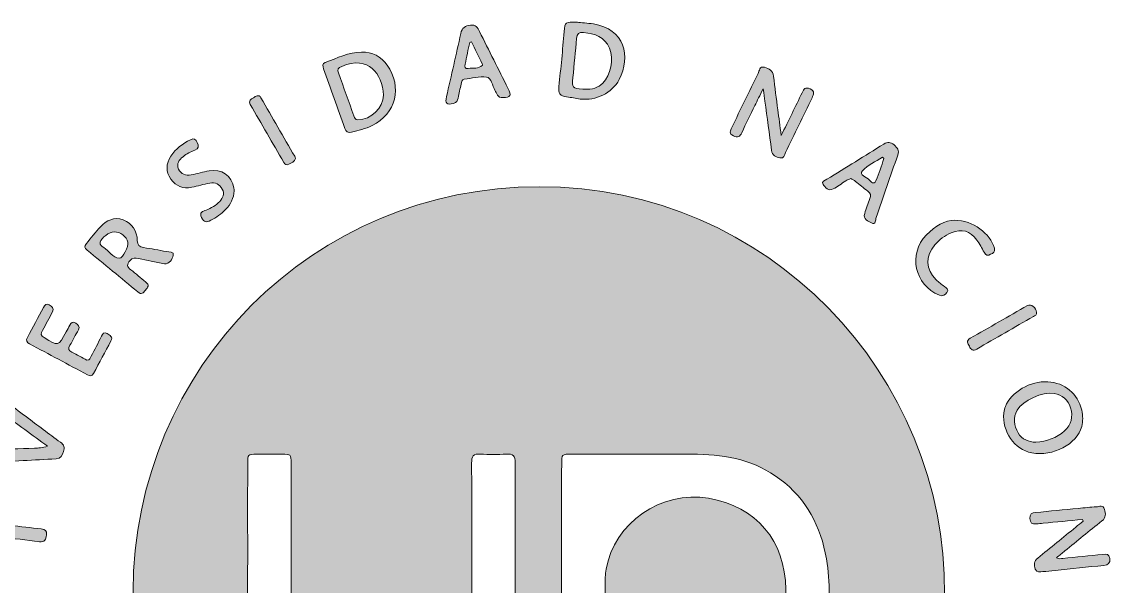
# Model space of a CAD drawing. Header units: inches. Extents: x 5 to 205, y -289 to -24.
# Drawn here: x 100 to 109.39, y -72.21 to -67.34 of the extents above; entities that cross this region are included whole.
import ezdxf

# ---------------------------------------------------------------- set-up
doc = ezdxf.new("R2010")
doc.units = ezdxf.units.IN
doc.header["$MEASUREMENT"] = 0
doc.layers.add('Capa 1', color=7, linetype='Continuous')

# ---------------------------------------------------------------- blocks, each defined once
blk = doc.blocks.new('block 16')
at = {"layer": 'Capa 1', "true_color": 0xffffff}
h = blk.add_hatch(color=7, dxfattribs=at)
h.dxf.hatch_style = 2
edge = h.paths.add_edge_path()
edge.add_spline(control_points=[(104.1468, -67.9939), (104.127, -67.9974), (104.1122, -67.9901), (104.1027, -67.9726), (104.0951, -67.9589), (104.0891, -67.9442), (104.0808, -67.931), (104.0562, -67.892), (104.0534, -67.8243), (104.0073, -67.8176), (103.9456, -67.8087), (103.8796, -67.8279), (103.8158, -67.8371), (103.7953, -67.8401), (103.7917, -67.86), (103.7882, -67.8779), (103.7802, -67.9183), (103.772, -67.9586), (103.763, -67.9988), (103.7582, -68.0202), (103.7507, -68.0386), (103.7246, -68.045), (103.6645, -68.0598), (103.6491, -68.0467), (103.6628, -67.9866), (103.7039, -67.805), (103.7475, -67.624), (103.7856, -67.4418), (103.7963, -67.3905), (103.8249, -67.3772), (103.8694, -67.3704), (103.9158, -67.3632), (103.9314, -67.3922), (103.9478, -67.4251), (104.0292, -67.5882), (104.1111, -67.7512), (104.1926, -67.9143), (104.2255, -67.9801), (104.2186, -67.9917), (104.1468, -67.9939)], knot_values=[0, 0, 0, 0, 1, 1, 1, 2, 2, 2, 3, 3, 3, 4, 4, 4, 5, 5, 5, 6, 6, 6, 7, 7, 7, 8, 8, 8, 9, 9, 9, 10, 10, 10, 11, 11, 11, 12, 12, 12, 13, 13, 13, 13], degree=3, periodic=1)
edge = h.paths.add_edge_path()
edge.add_spline(control_points=[(103.8777, -67.5141), (103.8728, -67.5155), (103.8679, -67.517), (103.863, -67.5184), (103.8498, -67.5814), (103.8364, -67.6443), (103.8236, -67.7073), (103.8192, -67.729), (103.8214, -67.7508), (103.8507, -67.7443), (103.8917, -67.7351), (103.9394, -67.7513), (103.973, -67.7137), (103.9744, -67.7121), (103.9717, -67.7061), (103.9701, -67.7027), (103.9394, -67.6398), (103.9085, -67.5769), (103.8777, -67.5141)], knot_values=[0, 0, 0, 0, 1, 1, 1, 2, 2, 2, 3, 3, 3, 4, 4, 4, 5, 5, 5, 6, 6, 6, 6], degree=3, periodic=1)
h = blk.add_hatch(color=7, dxfattribs=at)
h.dxf.hatch_style = 2
edge = h.paths.add_edge_path()
edge.add_spline(control_points=[(104.7912, -67.3452), (104.8243, -67.3485), (104.8771, -67.352), (104.9292, -67.3596), (105.1998, -67.3985), (105.2542, -67.6427), (105.1513, -67.8387), (105.0888, -67.9578), (104.9538, -68.023), (104.8146, -68.0069), (104.7758, -68.0024), (104.7376, -67.9924), (104.6988, -67.9889), (104.6406, -67.9838), (104.6252, -67.9545), (104.6315, -67.8985), (104.6495, -67.7413), (104.6633, -67.5836), (104.678, -67.426), (104.686, -67.3407), (104.6853, -67.3407), (104.7912, -67.3452)], knot_values=[0, 0, 0, 0, 1, 1, 1, 2, 2, 2, 3, 3, 3, 4, 4, 4, 5, 5, 5, 6, 6, 6, 7, 7, 7, 7], degree=3, periodic=1)
edge = h.paths.add_edge_path()
edge.add_spline(control_points=[(104.8542, -67.9212), (104.9179, -67.9256), (104.969, -67.9114), (105.0109, -67.8701), (105.0793, -67.8028), (105.106, -67.6639), (105.0673, -67.5684), (105.0268, -67.4688), (104.9406, -67.4438), (104.845, -67.4338), (104.8055, -67.4296), (104.7876, -67.4442), (104.7843, -67.484), (104.7748, -67.5969), (104.7629, -67.7095), (104.7527, -67.8223), (104.7446, -67.9125), (104.7472, -67.9151), (104.8372, -67.9211), (104.8449, -67.9216), (104.8528, -67.9212), (104.8542, -67.9212)], knot_values=[0, 0, 0, 0, 1, 1, 1, 2, 2, 2, 3, 3, 3, 4, 4, 4, 5, 5, 5, 6, 6, 6, 7, 7, 7, 7], degree=3, periodic=1)
h = blk.add_hatch(color=7, dxfattribs=at)
h.dxf.hatch_style = 2
edge = h.paths.add_edge_path()
edge.add_spline(control_points=[(102.9307, -67.6019), (103.0243, -67.6012), (103.0966, -67.6403), (103.1511, -67.7155), (103.2849, -67.9001), (103.2263, -68.1369), (103.0216, -68.2365), (102.9648, -68.2641), (102.9037, -68.278), (102.8428, -68.2926), (102.8126, -68.2998), (102.7959, -68.2904), (102.7854, -68.2602), (102.7256, -68.0884), (102.6642, -67.917), (102.6035, -67.7454), (102.5962, -67.7247), (102.5876, -67.7011), (102.6164, -67.6909), (102.7192, -67.6546), (102.8182, -67.6041), (102.9307, -67.6019)], knot_values=[0, 0, 0, 0, 1, 1, 1, 2, 2, 2, 3, 3, 3, 4, 4, 4, 5, 5, 5, 6, 6, 6, 7, 7, 7, 7], degree=3, periodic=1)
edge = h.paths.add_edge_path()
edge.add_spline(control_points=[(103.1205, -67.9733), (103.1047, -67.787), (102.9952, -67.628), (102.7591, -67.7253), (102.7278, -67.7383), (102.7211, -67.7524), (102.7319, -67.7823), (102.7765, -67.9059), (102.8199, -68.0298), (102.8641, -68.1535), (102.8699, -68.1698), (102.8744, -68.1851), (102.8991, -68.1853), (103.0103, -68.1862), (103.1191, -68.0833), (103.1205, -67.9733)], knot_values=[0, 0, 0, 0, 1, 1, 1, 2, 2, 2, 3, 3, 3, 4, 4, 4, 5, 5, 5, 5], degree=3, periodic=1)
h = blk.add_hatch(color=7, dxfattribs=at)
h.dxf.hatch_style = 2
edge = h.paths.add_edge_path()
edge.add_spline(control_points=[(106.5484, -68.3222), (106.6138, -68.1886), (106.6719, -68.071), (106.7289, -67.9528), (106.744, -67.9215), (106.7567, -67.8992), (106.799, -67.9206), (106.8419, -67.9423), (106.8291, -67.9667), (106.8144, -67.9968), (106.7377, -68.1537), (106.6621, -68.3111), (106.5851, -68.4677), (106.575, -68.4882), (106.574, -68.5258), (106.5376, -68.5155), (106.505, -68.5063), (106.4708, -68.4953), (106.4652, -68.4495), (106.4477, -68.3076), (106.4273, -68.166), (106.4079, -68.0243), (106.4039, -67.9953), (106.3996, -67.9663), (106.3929, -67.9195), (106.3643, -67.9767), (106.3422, -68.0201), (106.3209, -68.0639), (106.2832, -68.1416), (106.245, -68.219), (106.2091, -68.2974), (106.1927, -68.3332), (106.1738, -68.3433), (106.1362, -68.3247), (106.0957, -68.3046), (106.1087, -68.2806), (106.1224, -68.2527), (106.198, -68.0975), (106.2725, -67.9418), (106.3494, -67.7873), (106.3608, -67.7645), (106.3612, -67.7211), (106.4051, -67.7334), (106.4433, -67.7441), (106.4777, -67.7616), (106.4831, -67.81), (106.494, -67.9074), (106.5074, -68.0044), (106.5198, -68.1016), (106.5285, -68.1694), (106.5374, -68.2371), (106.5484, -68.3222)], knot_values=[0, 0, 0, 0, 1, 1, 1, 2, 2, 2, 3, 3, 3, 4, 4, 4, 5, 5, 5, 6, 6, 6, 7, 7, 7, 8, 8, 8, 9, 9, 9, 10, 10, 10, 11, 11, 11, 12, 12, 12, 13, 13, 13, 14, 14, 14, 15, 15, 15, 16, 16, 16, 17, 17, 17, 17], degree=3, periodic=1)
h = blk.add_hatch(color=7, dxfattribs=at)
h.dxf.hatch_style = 2
edge = h.paths.add_edge_path()
edge.add_spline(control_points=[(102.3608, -68.519), (102.3555, -68.5516), (102.3237, -68.5552), (102.3022, -68.5697), (102.282, -68.5834), (102.2695, -68.5707), (102.2597, -68.5538), (102.1635, -68.3874), (102.0675, -68.2209), (101.9711, -68.0547), (101.9519, -68.0215), (101.9751, -68.0086), (101.9979, -67.9958), (102.0194, -67.9837), (102.0427, -67.9627), (102.0627, -67.9971), (102.1601, -68.1651), (102.2571, -68.3332), (102.3541, -68.5014), (102.357, -68.5064), (102.3583, -68.5124), (102.3608, -68.519)], knot_values=[0, 0, 0, 0, 1, 1, 1, 2, 2, 2, 3, 3, 3, 4, 4, 4, 5, 5, 5, 6, 6, 6, 7, 7, 7, 7], degree=3, periodic=1)
h = blk.add_hatch(color=7, dxfattribs=at)
h.dxf.hatch_style = 2
edge = h.paths.add_edge_path()
edge.add_spline(control_points=[(101.8327, -68.7995), (101.8285, -68.8625), (101.8021, -68.9154), (101.7582, -68.9607), (101.7209, -68.9992), (101.6769, -69.0277), (101.6302, -69.0534), (101.5941, -69.0733), (101.571, -69.0709), (101.5512, -69.03), (101.5287, -68.9838), (101.559, -68.9769), (101.5895, -68.9652), (101.6337, -68.9482), (101.675, -68.9259), (101.7074, -68.8901), (101.7354, -68.8591), (101.753, -68.8248), (101.73, -68.7837), (101.7063, -68.7414), (101.6682, -68.7237), (101.6209, -68.7329), (101.5691, -68.7429), (101.5182, -68.7579), (101.4664, -68.7682), (101.3922, -68.7829), (101.3298, -68.7603), (101.2862, -68.6983), (101.2407, -68.6335), (101.2445, -68.5656), (101.2856, -68.4998), (101.3265, -68.4344), (101.3886, -68.3936), (101.455, -68.3583), (101.4849, -68.3423), (101.5015, -68.3539), (101.5143, -68.3825), (101.5275, -68.4119), (101.5295, -68.4342), (101.4933, -68.4475), (101.4565, -68.4611), (101.4217, -68.4793), (101.3913, -68.5048), (101.3578, -68.5327), (101.331, -68.5644), (101.3532, -68.6109), (101.3748, -68.6561), (101.4149, -68.6701), (101.4616, -68.6612), (101.5134, -68.6513), (101.5641, -68.6352), (101.616, -68.6258), (101.723, -68.6063), (101.8106, -68.6688), (101.8297, -68.7756), (101.831, -68.7833), (101.8317, -68.7911), (101.8327, -68.7995)], knot_values=[0, 0, 0, 0, 1, 1, 1, 2, 2, 2, 3, 3, 3, 4, 4, 4, 5, 5, 5, 6, 6, 6, 7, 7, 7, 8, 8, 8, 9, 9, 9, 10, 10, 10, 11, 11, 11, 12, 12, 12, 13, 13, 13, 14, 14, 14, 15, 15, 15, 16, 16, 16, 17, 17, 17, 18, 18, 18, 19, 19, 19, 19], degree=3, periodic=1)
h = blk.add_hatch(color=7, dxfattribs=at)
h.dxf.hatch_style = 2
edge = h.paths.add_edge_path()
edge.add_spline(control_points=[(107.1477, -68.6918), (107.1328, -68.6994), (107.1185, -68.7054), (107.1055, -68.7135), (107.0689, -68.7364), (107.0342, -68.7625), (106.9964, -68.7829), (106.9536, -68.8061), (106.9286, -68.7679), (106.9101, -68.743), (106.8916, -68.718), (106.9273, -68.7093), (106.943, -68.6995), (107.1059, -68.5978), (107.2699, -68.498), (107.4326, -68.3959), (107.4665, -68.3746), (107.4918, -68.3774), (107.5218, -68.4027), (107.551, -68.4275), (107.569, -68.448), (107.5536, -68.4914), (107.4899, -68.6704), (107.4306, -68.851), (107.3677, -69.0303), (107.3611, -69.0491), (107.3655, -69.095), (107.3264, -69.0757), (107.2975, -69.0615), (107.2528, -69.0439), (107.2686, -68.9936), (107.282, -68.9506), (107.2971, -68.9081), (107.3136, -68.8662), (107.3246, -68.8383), (107.3201, -68.8191), (107.2948, -68.801), (107.2581, -68.7749), (107.2243, -68.7449), (107.1886, -68.7173), (107.1765, -68.7079), (107.1625, -68.7009), (107.1477, -68.6918)], knot_values=[0, 0, 0, 0, 1, 1, 1, 2, 2, 2, 3, 3, 3, 4, 4, 4, 5, 5, 5, 6, 6, 6, 7, 7, 7, 8, 8, 8, 9, 9, 9, 10, 10, 10, 11, 11, 11, 12, 12, 12, 13, 13, 13, 14, 14, 14, 14], degree=3, periodic=1)
edge = h.paths.add_edge_path()
edge.add_spline(control_points=[(107.4341, -68.5206), (107.4299, -68.517), (107.4257, -68.5135), (107.4214, -68.5099), (107.3632, -68.5475), (107.2941, -68.5756), (107.2501, -68.6256), (107.2156, -68.6649), (107.2856, -68.678), (107.3075, -68.7031), (107.3206, -68.7181), (107.347, -68.7537), (107.3658, -68.7114), (107.3933, -68.6499), (107.4118, -68.5844), (107.4341, -68.5206)], knot_values=[0, 0, 0, 0, 1, 1, 1, 2, 2, 2, 3, 3, 3, 4, 4, 4, 5, 5, 5, 5], degree=3, periodic=1)
h = blk.add_hatch(color=7, dxfattribs=at)
h.dxf.hatch_style = 2
edge = h.paths.add_edge_path()
edge.add_spline(control_points=[(104.4561, -75.7581), (102.5648, -75.7669), (100.9584, -74.2277), (100.9608, -72.2588), (100.9632, -70.3266), (102.515, -68.7628), (104.4627, -68.7636), (106.442, -68.7644), (107.9692, -70.3856), (107.958, -72.283), (107.9467, -74.2019), (106.3699, -75.7712), (104.4561, -75.7581)], knot_values=[0, 0, 0, 0, 1, 1, 1, 2, 2, 2, 3, 3, 3, 4, 4, 4, 4], degree=3, periodic=1)
edge = h.paths.add_edge_path()
edge.add_spline(control_points=[(104.2549, -72.229), (104.2549, -71.8679), (104.2537, -71.5068), (104.2561, -71.1457), (104.2565, -71.0857), (104.2378, -71.0658), (104.1786, -71.0693), (104.1043, -71.0736), (104.0293, -71.0739), (103.955, -71.0692), (103.8936, -71.0654), (103.8789, -71.0897), (103.8792, -71.1475), (103.8813, -71.5164), (103.88, -71.8853), (103.8806, -72.2543), (103.8807, -72.3116), (103.8736, -72.3678), (103.8616, -72.4235), (103.789, -72.7599), (103.45, -73.0149), (103.0811, -73.0049), (102.6556, -72.9933), (102.3239, -72.6676), (102.3235, -72.2434), (102.3232, -71.8784), (102.3235, -71.5134), (102.3234, -71.1484), (102.3234, -71.0707), (102.323, -71.0706), (102.2441, -71.0704), (102.1715, -71.0702), (102.0988, -71.0701), (102.0262, -71.0704), (101.9495, -71.0706), (101.9489, -71.0711), (101.9488, -71.1507), (101.9487, -71.3901), (101.947, -71.6295), (101.9494, -71.8689), (101.9513, -72.0551), (101.9365, -72.2418), (101.9614, -72.4275), (101.9929, -72.6627), (102.0765, -72.8756), (102.2416, -73.0503), (102.4522, -73.2732), (102.7212, -73.3676), (103.0193, -73.374), (103.4057, -73.3824), (103.7924, -73.3753), (104.179, -73.3778), (104.2386, -73.3782), (104.2565, -73.3598), (104.2561, -73.3005), (104.2537, -72.9433), (104.2549, -72.5861), (104.2549, -72.229)], knot_values=[0, 0, 0, 0, 1, 1, 1, 2, 2, 2, 3, 3, 3, 4, 4, 4, 5, 5, 5, 6, 6, 6, 7, 7, 7, 8, 8, 8, 9, 9, 9, 10, 10, 10, 11, 11, 11, 12, 12, 12, 13, 13, 13, 14, 14, 14, 15, 15, 15, 16, 16, 16, 17, 17, 17, 18, 18, 18, 19, 19, 19, 19], degree=3, periodic=1)
edge = h.paths.add_edge_path()
edge.add_spline(control_points=[(104.6557, -72.223), (104.6557, -72.2937), (104.6557, -72.3643), (104.6557, -72.435), (104.6558, -72.7254), (104.6568, -73.0159), (104.6549, -73.3063), (104.6545, -73.3603), (104.673, -73.38), (104.7267, -73.3774), (104.7952, -73.3741), (104.8641, -73.3766), (104.9327, -73.3766), (105.0305, -73.3766), (105.0306, -73.3766), (105.0306, -73.2815), (105.0306, -72.9204), (105.0304, -72.5593), (105.031, -72.1982), (105.031, -72.1532), (105.0306, -72.1073), (105.0384, -72.0633), (105.1098, -71.6621), (105.5153, -71.3815), (105.922, -71.4504), (106.3326, -71.5199), (106.587, -71.8203), (106.5873, -72.2366), (106.5875, -72.5918), (106.5882, -72.947), (106.5864, -73.3022), (106.5861, -73.3574), (106.6022, -73.3805), (106.6599, -73.3775), (106.7343, -73.3737), (106.809, -73.3768), (106.8836, -73.3766), (106.9617, -73.3763), (106.9621, -73.376), (106.9622, -73.2977), (106.9623, -72.9581), (106.962, -72.6186), (106.9623, -72.2791), (106.9624, -72.1769), (106.9555, -72.0751), (106.9383, -71.9745), (106.8905, -71.6951), (106.7685, -71.4575), (106.5373, -71.285), (106.3273, -71.1282), (106.0842, -71.0739), (105.8282, -71.0714), (105.4671, -71.068), (105.106, -71.0703), (104.7449, -71.0703), (104.656, -71.0703), (104.6558, -71.0705), (104.6558, -71.1574), (104.6557, -71.5126), (104.6557, -71.8678), (104.6557, -72.223)], knot_values=[0, 0, 0, 0, 1, 1, 1, 2, 2, 2, 3, 3, 3, 4, 4, 4, 5, 5, 5, 6, 6, 6, 7, 7, 7, 8, 8, 8, 9, 9, 9, 10, 10, 10, 11, 11, 11, 12, 12, 12, 13, 13, 13, 14, 14, 14, 15, 15, 15, 16, 16, 16, 17, 17, 17, 18, 18, 18, 19, 19, 19, 20, 20, 20, 20], degree=3, periodic=1)
h = blk.add_hatch(color=7, dxfattribs=at)
h.dxf.hatch_style = 2
edge = h.paths.add_edge_path()
edge.add_spline(control_points=[(101.2301, -69.4298), (101.1533, -69.4132), (101.0804, -69.3978), (101.0077, -69.3816), (100.9795, -69.3753), (100.9563, -69.3752), (100.9342, -69.4012), (100.9068, -69.4331), (100.9028, -69.4539), (100.941, -69.4807), (100.9859, -69.5122), (101.0248, -69.5519), (101.0689, -69.5845), (101.106, -69.612), (101.0864, -69.6323), (101.0674, -69.6567), (101.0485, -69.6809), (101.0325, -69.6971), (101.001, -69.6709), (100.8565, -69.5501), (100.7111, -69.4304), (100.5651, -69.3113), (100.5418, -69.2923), (100.5379, -69.2762), (100.5577, -69.2529), (100.5985, -69.2052), (100.6356, -69.154), (100.6792, -69.1091), (100.7323, -69.0545), (100.7967, -69.0196), (100.8752, -69.0503), (100.9543, -69.0812), (100.9954, -69.1434), (100.9969, -69.228), (100.9976, -69.2672), (101.012, -69.2836), (101.0508, -69.2888), (101.1168, -69.2975), (101.1823, -69.31), (101.2476, -69.3235), (101.2707, -69.3283), (101.3162, -69.3208), (101.3073, -69.3559), (101.2991, -69.3885), (101.274, -69.4277), (101.2301, -69.4298)], knot_values=[0, 0, 0, 0, 1, 1, 1, 2, 2, 2, 3, 3, 3, 4, 4, 4, 5, 5, 5, 6, 6, 6, 7, 7, 7, 8, 8, 8, 9, 9, 9, 10, 10, 10, 11, 11, 11, 12, 12, 12, 13, 13, 13, 14, 14, 14, 15, 15, 15, 15], degree=3, periodic=1)
edge = h.paths.add_edge_path()
edge.add_spline(control_points=[(100.7988, -69.1525), (100.7545, -69.1529), (100.6853, -69.2037), (100.6773, -69.2412), (100.6719, -69.2665), (100.6922, -69.2769), (100.707, -69.2866), (100.7533, -69.3168), (100.7832, -69.3757), (100.8427, -69.3794), (100.8739, -69.3813), (100.9227, -69.278), (100.9153, -69.2421), (100.9051, -69.1931), (100.8517, -69.152), (100.7988, -69.1525)], knot_values=[0, 0, 0, 0, 1, 1, 1, 2, 2, 2, 3, 3, 3, 4, 4, 4, 5, 5, 5, 5], degree=3, periodic=1)
h = blk.add_hatch(color=7, dxfattribs=at)
h.dxf.hatch_style = 2
edge = h.paths.add_edge_path()
edge.add_spline(control_points=[(108.0427, -69.052), (108.2041, -69.0529), (108.3506, -69.1686), (108.3866, -69.2948), (108.3959, -69.3277), (108.3772, -69.336), (108.3546, -69.3462), (108.3303, -69.3571), (108.3122, -69.3597), (108.2977, -69.3294), (108.2802, -69.2924), (108.2595, -69.2563), (108.2356, -69.2232), (108.1777, -69.143), (108.1049, -69.1235), (108.0138, -69.1613), (107.9585, -69.1843), (107.9122, -69.2206), (107.8735, -69.2657), (107.7901, -69.363), (107.7937, -69.4742), (107.8839, -69.5658), (107.9057, -69.5879), (107.9317, -69.6061), (107.9566, -69.6249), (107.9741, -69.638), (107.9966, -69.6477), (107.9756, -69.6747), (107.9598, -69.695), (107.9468, -69.7134), (107.9132, -69.6993), (107.6974, -69.6083), (107.639, -69.3462), (107.8005, -69.1789), (107.875, -69.1017), (107.965, -69.0531), (108.0427, -69.052)], knot_values=[0, 0, 0, 0, 1, 1, 1, 2, 2, 2, 3, 3, 3, 4, 4, 4, 5, 5, 5, 6, 6, 6, 7, 7, 7, 8, 8, 8, 9, 9, 9, 10, 10, 10, 11, 11, 11, 12, 12, 12, 12], degree=3, periodic=1)
h = blk.add_hatch(color=7, dxfattribs=at)
h.dxf.hatch_style = 2
edge = h.paths.add_edge_path()
edge.add_spline(control_points=[(100.5624, -70.2586), (100.5881, -70.2604), (100.5921, -70.2401), (100.5998, -70.2255), (100.6299, -70.1683), (100.6586, -70.1104), (100.6884, -70.053), (100.6985, -70.0336), (100.7091, -70.0113), (100.7368, -70.0305), (100.7586, -70.0455), (100.7892, -70.0581), (100.77, -70.094), (100.7204, -70.1874), (100.6698, -70.2803), (100.62, -70.3736), (100.6061, -70.3998), (100.5878, -70.3965), (100.5662, -70.385), (100.4004, -70.2963), (100.2346, -70.2076), (100.0685, -70.1194), (100.0432, -70.1059), (100.0349, -70.0901), (100.0497, -70.0629), (100.0965, -69.9769), (100.1421, -69.8903), (100.1882, -69.8039), (100.1992, -69.7834), (100.2112, -69.7655), (100.2379, -69.7834), (100.2593, -69.7977), (100.2838, -69.811), (100.2662, -69.8434), (100.2373, -69.8968), (100.2092, -69.9507), (100.1786, -70.0031), (100.1626, -70.0306), (100.1649, -70.0469), (100.1937, -70.0648), (100.3167, -70.1411), (100.3162, -70.1419), (100.3844, -70.0144), (100.3945, -69.9954), (100.4055, -69.9768), (100.4156, -69.9578), (100.4271, -69.9359), (100.4407, -69.9228), (100.4662, -69.9404), (100.4869, -69.9547), (100.5049, -69.9688), (100.4892, -69.9974), (100.4647, -70.0421), (100.4415, -70.0875), (100.4158, -70.1314), (100.3992, -70.1596), (100.4034, -70.1771), (100.4336, -70.1916), (100.4777, -70.2128), (100.5205, -70.2367), (100.5624, -70.2586)], knot_values=[0, 0, 0, 0, 1, 1, 1, 2, 2, 2, 3, 3, 3, 4, 4, 4, 5, 5, 5, 6, 6, 6, 7, 7, 7, 8, 8, 8, 9, 9, 9, 10, 10, 10, 11, 11, 11, 12, 12, 12, 13, 13, 13, 14, 14, 14, 15, 15, 15, 16, 16, 16, 17, 17, 17, 18, 18, 18, 19, 19, 19, 20, 20, 20, 20], degree=3, periodic=1)
h = blk.add_hatch(color=7, dxfattribs=at)
h.dxf.hatch_style = 2
edge = h.paths.add_edge_path()
edge.add_spline(control_points=[(108.7495, -69.8479), (108.7527, -69.8682), (108.7366, -69.8752), (108.7236, -69.8827), (108.5608, -69.9766), (108.3976, -70.0697), (108.235, -70.1639), (108.2012, -70.1835), (108.1853, -70.1673), (108.1707, -70.1396), (108.1576, -70.1146), (108.1417, -70.0917), (108.1781, -70.071), (108.3431, -69.9771), (108.5073, -69.8817), (108.6726, -69.7884), (108.7042, -69.7705), (108.7475, -69.8059), (108.7495, -69.8479)], knot_values=[0, 0, 0, 0, 1, 1, 1, 2, 2, 2, 3, 3, 3, 4, 4, 4, 5, 5, 5, 6, 6, 6, 6], degree=3, periodic=1)
h = blk.add_hatch(color=7, dxfattribs=at)
h.dxf.hatch_style = 2
edge = h.paths.add_edge_path()
edge.add_spline(control_points=[(109.1493, -70.7634), (109.1463, -70.7856), (109.1456, -70.8095), (109.1395, -70.8319), (109.0983, -70.9851), (108.8912, -71.0939), (108.7091, -71.0589), (108.5609, -71.0303), (108.4517, -70.8751), (108.4681, -70.715), (108.4701, -70.6957), (108.4745, -70.6761), (108.4815, -70.6581), (108.529, -70.5347), (108.6991, -70.4363), (108.8468, -70.4458), (108.9943, -70.4553), (109.1039, -70.5467), (109.1405, -70.6921), (109.1461, -70.7147), (109.1464, -70.7386), (109.1493, -70.7634)], knot_values=[0, 0, 0, 0, 1, 1, 1, 2, 2, 2, 3, 3, 3, 4, 4, 4, 5, 5, 5, 6, 6, 6, 7, 7, 7, 7], degree=3, periodic=1)
edge = h.paths.add_edge_path()
edge.add_spline(control_points=[(108.7449, -70.9678), (108.8368, -70.959), (108.9224, -70.9329), (108.9918, -70.8695), (109.051, -70.8154), (109.0662, -70.7475), (109.0436, -70.6709), (109.0225, -70.5992), (108.9729, -70.5613), (108.9009, -70.5478), (108.8033, -70.5294), (108.631, -70.6055), (108.583, -70.6905), (108.5455, -70.7571), (108.5562, -70.8232), (108.5909, -70.8866), (108.6239, -70.9467), (108.6819, -70.9629), (108.7449, -70.9678)], knot_values=[0, 0, 0, 0, 1, 1, 1, 2, 2, 2, 3, 3, 3, 4, 4, 4, 5, 5, 5, 6, 6, 6, 6], degree=3, periodic=1)
h = blk.add_hatch(color=7, dxfattribs=at)
h.dxf.hatch_style = 2
edge = h.paths.add_edge_path()
edge.add_spline(control_points=[(100.2239, -71.0025), (100.0881, -70.9039), (99.9627, -70.811), (99.8349, -70.7216), (99.7975, -70.6954), (99.7898, -70.6694), (99.8049, -70.6282), (99.8176, -70.5935), (99.832, -70.5912), (99.8594, -70.6124), (99.9183, -70.658), (99.9784, -70.702), (100.038, -70.7466), (100.1367, -70.8205), (100.2348, -70.8955), (100.3347, -70.9678), (100.3657, -70.9902), (100.3713, -71.0141), (100.3605, -71.0483), (100.3501, -71.0814), (100.3412, -71.1086), (100.2966, -71.1107), (100.1071, -71.1197), (99.9177, -71.1326), (99.7281, -71.142), (99.7057, -71.1431), (99.6642, -71.16), (99.6655, -71.1153), (99.6665, -71.0778), (99.6738, -71.0348), (99.7291, -71.0329), (99.8563, -71.0285), (99.9834, -71.0227), (100.1106, -71.0183), (100.1438, -71.0171), (100.1769, -71.0161), (100.2239, -71.0025)], knot_values=[0, 0, 0, 0, 1, 1, 1, 2, 2, 2, 3, 3, 3, 4, 4, 4, 5, 5, 5, 6, 6, 6, 7, 7, 7, 8, 8, 8, 9, 9, 9, 10, 10, 10, 11, 11, 11, 12, 12, 12, 12], degree=3, periodic=1)
h = blk.add_hatch(color=7, dxfattribs=at)
h.dxf.hatch_style = 2
edge = h.paths.add_edge_path()
edge.add_spline(control_points=[(109.1451, -71.6336), (109.0324, -71.6444), (108.9197, -71.6553), (108.807, -71.6662), (108.7876, -71.668), (108.7681, -71.6702), (108.7487, -71.6724), (108.7126, -71.6765), (108.694, -71.663), (108.6922, -71.6243), (108.6905, -71.5871), (108.7102, -71.5768), (108.7416, -71.5738), (108.8643, -71.562), (108.987, -71.5494), (109.1097, -71.5376), (109.1623, -71.5326), (109.215, -71.5269), (109.2677, -71.525), (109.2916, -71.5241), (109.3247, -71.504), (109.3363, -71.5463), (109.3465, -71.5836), (109.3511, -71.6176), (109.3141, -71.6467), (109.2063, -71.7316), (109.1002, -71.8186), (108.9935, -71.9048), (108.9707, -71.9232), (108.9482, -71.9419), (108.9218, -71.9636), (108.9419, -71.978), (108.9606, -71.9706), (108.9782, -71.969), (109.0931, -71.958), (109.2081, -71.9471), (109.3229, -71.9356), (109.3517, -71.9327), (109.3777, -71.9286), (109.3817, -71.9706), (109.3855, -72.0113), (109.3691, -72.0265), (109.3301, -72.0302), (109.1898, -72.0433), (109.0497, -72.0585), (108.9095, -72.073), (108.8745, -72.0766), (108.8395, -72.0823), (108.8044, -72.0834), (108.7812, -72.084), (108.751, -72.0967), (108.7396, -72.0613), (108.7283, -72.0261), (108.7248, -71.9944), (108.7599, -71.9665), (108.8704, -71.8788), (108.9792, -71.7888), (109.0886, -71.6997), (109.1094, -71.6826), (109.1302, -71.6655), (109.151, -71.6484), (109.149, -71.6434), (109.1471, -71.6385), (109.1451, -71.6336)], knot_values=[0, 0, 0, 0, 1, 1, 1, 2, 2, 2, 3, 3, 3, 4, 4, 4, 5, 5, 5, 6, 6, 6, 7, 7, 7, 8, 8, 8, 9, 9, 9, 10, 10, 10, 11, 11, 11, 12, 12, 12, 13, 13, 13, 14, 14, 14, 15, 15, 15, 16, 16, 16, 17, 17, 17, 18, 18, 18, 19, 19, 19, 20, 20, 20, 21, 21, 21, 21], degree=3, periodic=1)
h = blk.add_hatch(color=7, dxfattribs=at)
h.dxf.hatch_style = 2
edge = h.paths.add_edge_path()
edge.add_spline(control_points=[(99.632, -71.6536), (99.8111, -71.674), (99.9902, -71.6946), (100.1693, -71.7148), (100.2016, -71.7185), (100.2193, -71.7304), (100.2139, -71.7679), (100.2086, -71.8057), (100.1991, -71.8311), (100.1526, -71.8251), (100.0419, -71.8106), (99.9308, -71.7985), (99.8199, -71.7856), (99.7537, -71.7779), (99.6876, -71.7695), (99.6213, -71.7634), (99.5786, -71.7594), (99.5603, -71.743), (99.5653, -71.6962), (99.5705, -71.6481), (99.5995, -71.6517), (99.632, -71.6536)], knot_values=[0, 0, 0, 0, 1, 1, 1, 2, 2, 2, 3, 3, 3, 4, 4, 4, 5, 5, 5, 6, 6, 6, 7, 7, 7, 7], degree=3, periodic=1)
at = {"layer": 'Capa 1', "lineweight": 0}
for points, knots in [([(104.1468, -67.9939), (104.127, -67.9974), (104.1122, -67.9901), (104.1027, -67.9726), (104.0951, -67.9589), (104.0891, -67.9442), (104.0808, -67.931), (104.0562, -67.892), (104.0534, -67.8243), (104.0073, -67.8176), (103.9456, -67.8087), (103.8796, -67.8279), (103.8158, -67.8371), (103.7953, -67.8401), (103.7917, -67.86), (103.7882, -67.8779), (103.7802, -67.9183), (103.772, -67.9586), (103.763, -67.9988), (103.7582, -68.0202), (103.7507, -68.0386), (103.7246, -68.045), (103.6645, -68.0598), (103.6491, -68.0467), (103.6628, -67.9866), (103.7039, -67.805), (103.7475, -67.624), (103.7856, -67.4418), (103.7963, -67.3905), (103.8249, -67.3772), (103.8694, -67.3704), (103.9158, -67.3632), (103.9314, -67.3922), (103.9478, -67.4251), (104.0292, -67.5882), (104.1111, -67.7512), (104.1926, -67.9143), (104.2255, -67.9801), (104.2186, -67.9917), (104.1468, -67.9939)], [0, 0, 0, 0, 1, 1, 1, 2, 2, 2, 3, 3, 3, 4, 4, 4, 5, 5, 5, 6, 6, 6, 7, 7, 7, 8, 8, 8, 9, 9, 9, 10, 10, 10, 11, 11, 11, 12, 12, 12, 13, 13, 13, 13]), ([(104.7912, -67.3452), (104.8243, -67.3485), (104.8771, -67.352), (104.9292, -67.3596), (105.1998, -67.3985), (105.2542, -67.6427), (105.1513, -67.8387), (105.0888, -67.9578), (104.9538, -68.023), (104.8146, -68.0069), (104.7758, -68.0024), (104.7376, -67.9924), (104.6988, -67.9889), (104.6406, -67.9838), (104.6252, -67.9545), (104.6315, -67.8985), (104.6495, -67.7413), (104.6633, -67.5836), (104.678, -67.426), (104.686, -67.3407), (104.6853, -67.3407), (104.7912, -67.3452)], [0, 0, 0, 0, 1, 1, 1, 2, 2, 2, 3, 3, 3, 4, 4, 4, 5, 5, 5, 6, 6, 6, 7, 7, 7, 7]), ([(104.8542, -67.9212), (104.9179, -67.9256), (104.969, -67.9114), (105.0109, -67.8701), (105.0793, -67.8028), (105.106, -67.6639), (105.0673, -67.5684), (105.0268, -67.4688), (104.9406, -67.4438), (104.845, -67.4338), (104.8055, -67.4296), (104.7876, -67.4442), (104.7843, -67.484), (104.7748, -67.5969), (104.7629, -67.7095), (104.7527, -67.8223), (104.7446, -67.9125), (104.7472, -67.9151), (104.8372, -67.9211), (104.8449, -67.9216), (104.8528, -67.9212), (104.8542, -67.9212)], [0, 0, 0, 0, 1, 1, 1, 2, 2, 2, 3, 3, 3, 4, 4, 4, 5, 5, 5, 6, 6, 6, 7, 7, 7, 7]), ([(103.8777, -67.5141), (103.8728, -67.5155), (103.8679, -67.517), (103.863, -67.5184), (103.8498, -67.5814), (103.8364, -67.6443), (103.8236, -67.7073), (103.8192, -67.729), (103.8214, -67.7508), (103.8507, -67.7443), (103.8917, -67.7351), (103.9394, -67.7513), (103.973, -67.7137), (103.9744, -67.7121), (103.9717, -67.7061), (103.9701, -67.7027), (103.9394, -67.6398), (103.9085, -67.5769), (103.8777, -67.5141)], [0, 0, 0, 0, 1, 1, 1, 2, 2, 2, 3, 3, 3, 4, 4, 4, 5, 5, 5, 6, 6, 6, 6]), ([(102.9307, -67.6019), (103.0243, -67.6012), (103.0966, -67.6403), (103.1511, -67.7155), (103.2849, -67.9001), (103.2263, -68.1369), (103.0216, -68.2365), (102.9648, -68.2641), (102.9037, -68.278), (102.8428, -68.2926), (102.8126, -68.2998), (102.7959, -68.2904), (102.7854, -68.2602), (102.7256, -68.0884), (102.6642, -67.917), (102.6035, -67.7454), (102.5962, -67.7247), (102.5876, -67.7011), (102.6164, -67.6909), (102.7192, -67.6546), (102.8182, -67.6041), (102.9307, -67.6019)], [0, 0, 0, 0, 1, 1, 1, 2, 2, 2, 3, 3, 3, 4, 4, 4, 5, 5, 5, 6, 6, 6, 7, 7, 7, 7]), ([(103.1205, -67.9733), (103.1047, -67.787), (102.9952, -67.628), (102.7591, -67.7253), (102.7278, -67.7383), (102.7211, -67.7524), (102.7319, -67.7823), (102.7765, -67.9059), (102.8199, -68.0298), (102.8641, -68.1535), (102.8699, -68.1698), (102.8744, -68.1851), (102.8991, -68.1853), (103.0103, -68.1862), (103.1191, -68.0833), (103.1205, -67.9733)], [0, 0, 0, 0, 1, 1, 1, 2, 2, 2, 3, 3, 3, 4, 4, 4, 5, 5, 5, 5]), ([(106.5484, -68.3222), (106.6138, -68.1886), (106.6719, -68.071), (106.7289, -67.9528), (106.744, -67.9215), (106.7567, -67.8992), (106.799, -67.9206), (106.8419, -67.9423), (106.8291, -67.9667), (106.8144, -67.9968), (106.7377, -68.1537), (106.6621, -68.3111), (106.5851, -68.4677), (106.575, -68.4882), (106.574, -68.5258), (106.5376, -68.5155), (106.505, -68.5063), (106.4708, -68.4953), (106.4652, -68.4495), (106.4477, -68.3076), (106.4273, -68.166), (106.4079, -68.0243), (106.4039, -67.9953), (106.3996, -67.9663), (106.3929, -67.9195), (106.3643, -67.9767), (106.3422, -68.0201), (106.3209, -68.0639), (106.2832, -68.1416), (106.245, -68.219), (106.2091, -68.2974), (106.1927, -68.3332), (106.1738, -68.3433), (106.1362, -68.3247), (106.0957, -68.3046), (106.1087, -68.2806), (106.1224, -68.2527), (106.198, -68.0975), (106.2725, -67.9418), (106.3494, -67.7873), (106.3608, -67.7645), (106.3612, -67.7211), (106.4051, -67.7334), (106.4433, -67.7441), (106.4777, -67.7616), (106.4831, -67.81), (106.494, -67.9074), (106.5074, -68.0044), (106.5198, -68.1016), (106.5285, -68.1694), (106.5374, -68.2371), (106.5484, -68.3222)], [0, 0, 0, 0, 1, 1, 1, 2, 2, 2, 3, 3, 3, 4, 4, 4, 5, 5, 5, 6, 6, 6, 7, 7, 7, 8, 8, 8, 9, 9, 9, 10, 10, 10, 11, 11, 11, 12, 12, 12, 13, 13, 13, 14, 14, 14, 15, 15, 15, 16, 16, 16, 17, 17, 17, 17]), ([(102.3608, -68.519), (102.3555, -68.5516), (102.3237, -68.5552), (102.3022, -68.5697), (102.282, -68.5834), (102.2695, -68.5707), (102.2597, -68.5538), (102.1635, -68.3874), (102.0675, -68.2209), (101.9711, -68.0547), (101.9519, -68.0215), (101.9751, -68.0086), (101.9979, -67.9958), (102.0194, -67.9837), (102.0427, -67.9627), (102.0627, -67.9971), (102.1601, -68.1651), (102.2571, -68.3332), (102.3541, -68.5014), (102.357, -68.5064), (102.3583, -68.5124), (102.3608, -68.519)], [0, 0, 0, 0, 1, 1, 1, 2, 2, 2, 3, 3, 3, 4, 4, 4, 5, 5, 5, 6, 6, 6, 7, 7, 7, 7]), ([(101.8327, -68.7995), (101.8285, -68.8625), (101.8021, -68.9154), (101.7582, -68.9607), (101.7209, -68.9992), (101.6769, -69.0277), (101.6302, -69.0534), (101.5941, -69.0733), (101.571, -69.0709), (101.5512, -69.03), (101.5287, -68.9838), (101.559, -68.9769), (101.5895, -68.9652), (101.6337, -68.9482), (101.675, -68.9259), (101.7074, -68.8901), (101.7354, -68.8591), (101.753, -68.8248), (101.73, -68.7837), (101.7063, -68.7414), (101.6682, -68.7237), (101.6209, -68.7329), (101.5691, -68.7429), (101.5182, -68.7579), (101.4664, -68.7682), (101.3922, -68.7829), (101.3298, -68.7603), (101.2862, -68.6983), (101.2407, -68.6335), (101.2445, -68.5656), (101.2856, -68.4998), (101.3265, -68.4344), (101.3886, -68.3936), (101.455, -68.3583), (101.4849, -68.3423), (101.5015, -68.3539), (101.5143, -68.3825), (101.5275, -68.4119), (101.5295, -68.4342), (101.4933, -68.4475), (101.4565, -68.4611), (101.4217, -68.4793), (101.3913, -68.5048), (101.3578, -68.5327), (101.331, -68.5644), (101.3532, -68.6109), (101.3748, -68.6561), (101.4149, -68.6701), (101.4616, -68.6612), (101.5134, -68.6513), (101.5641, -68.6352), (101.616, -68.6258), (101.723, -68.6063), (101.8106, -68.6688), (101.8297, -68.7756), (101.831, -68.7833), (101.8317, -68.7911), (101.8327, -68.7995)], [0, 0, 0, 0, 1, 1, 1, 2, 2, 2, 3, 3, 3, 4, 4, 4, 5, 5, 5, 6, 6, 6, 7, 7, 7, 8, 8, 8, 9, 9, 9, 10, 10, 10, 11, 11, 11, 12, 12, 12, 13, 13, 13, 14, 14, 14, 15, 15, 15, 16, 16, 16, 17, 17, 17, 18, 18, 18, 19, 19, 19, 19]), ([(107.1477, -68.6918), (107.1328, -68.6994), (107.1185, -68.7054), (107.1055, -68.7135), (107.0689, -68.7364), (107.0342, -68.7625), (106.9964, -68.7829), (106.9536, -68.8061), (106.9286, -68.7679), (106.9101, -68.743), (106.8916, -68.718), (106.9273, -68.7093), (106.943, -68.6995), (107.1059, -68.5978), (107.2699, -68.498), (107.4326, -68.3959), (107.4665, -68.3746), (107.4918, -68.3774), (107.5218, -68.4027), (107.551, -68.4275), (107.569, -68.448), (107.5536, -68.4914), (107.4899, -68.6704), (107.4306, -68.851), (107.3677, -69.0303), (107.3611, -69.0491), (107.3655, -69.095), (107.3264, -69.0757), (107.2975, -69.0615), (107.2528, -69.0439), (107.2686, -68.9936), (107.282, -68.9506), (107.2971, -68.9081), (107.3136, -68.8662), (107.3246, -68.8383), (107.3201, -68.8191), (107.2948, -68.801), (107.2581, -68.7749), (107.2243, -68.7449), (107.1886, -68.7173), (107.1765, -68.7079), (107.1625, -68.7009), (107.1477, -68.6918)], [0, 0, 0, 0, 1, 1, 1, 2, 2, 2, 3, 3, 3, 4, 4, 4, 5, 5, 5, 6, 6, 6, 7, 7, 7, 8, 8, 8, 9, 9, 9, 10, 10, 10, 11, 11, 11, 12, 12, 12, 13, 13, 13, 14, 14, 14, 14]), ([(107.4341, -68.5206), (107.4299, -68.517), (107.4257, -68.5135), (107.4214, -68.5099), (107.3632, -68.5475), (107.2941, -68.5756), (107.2501, -68.6256), (107.2156, -68.6649), (107.2856, -68.678), (107.3075, -68.7031), (107.3206, -68.7181), (107.347, -68.7537), (107.3658, -68.7114), (107.3933, -68.6499), (107.4118, -68.5844), (107.4341, -68.5206)], [0, 0, 0, 0, 1, 1, 1, 2, 2, 2, 3, 3, 3, 4, 4, 4, 5, 5, 5, 5]), ([(104.4561, -75.7581), (102.5648, -75.7669), (100.9584, -74.2277), (100.9608, -72.2588), (100.9632, -70.3266), (102.515, -68.7628), (104.4627, -68.7636), (106.442, -68.7644), (107.9692, -70.3856), (107.958, -72.283), (107.9467, -74.2019), (106.3699, -75.7712), (104.4561, -75.7581)], [0, 0, 0, 0, 1, 1, 1, 2, 2, 2, 3, 3, 3, 4, 4, 4, 4]), ([(101.2301, -69.4298), (101.1533, -69.4132), (101.0804, -69.3978), (101.0077, -69.3816), (100.9795, -69.3753), (100.9563, -69.3752), (100.9342, -69.4012), (100.9068, -69.4331), (100.9028, -69.4539), (100.941, -69.4807), (100.9859, -69.5122), (101.0248, -69.5519), (101.0689, -69.5845), (101.106, -69.612), (101.0864, -69.6323), (101.0674, -69.6567), (101.0485, -69.6809), (101.0325, -69.6971), (101.001, -69.6709), (100.8565, -69.5501), (100.7111, -69.4304), (100.5651, -69.3113), (100.5418, -69.2923), (100.5379, -69.2762), (100.5577, -69.2529), (100.5985, -69.2052), (100.6356, -69.154), (100.6792, -69.1091), (100.7323, -69.0545), (100.7967, -69.0196), (100.8752, -69.0503), (100.9543, -69.0812), (100.9954, -69.1434), (100.9969, -69.228), (100.9976, -69.2672), (101.012, -69.2836), (101.0508, -69.2888), (101.1168, -69.2975), (101.1823, -69.31), (101.2476, -69.3235), (101.2707, -69.3283), (101.3162, -69.3208), (101.3073, -69.3559), (101.2991, -69.3885), (101.274, -69.4277), (101.2301, -69.4298)], [0, 0, 0, 0, 1, 1, 1, 2, 2, 2, 3, 3, 3, 4, 4, 4, 5, 5, 5, 6, 6, 6, 7, 7, 7, 8, 8, 8, 9, 9, 9, 10, 10, 10, 11, 11, 11, 12, 12, 12, 13, 13, 13, 14, 14, 14, 15, 15, 15, 15]), ([(108.0427, -69.052), (108.2041, -69.0529), (108.3506, -69.1686), (108.3866, -69.2948), (108.3959, -69.3277), (108.3772, -69.336), (108.3546, -69.3462), (108.3303, -69.3571), (108.3122, -69.3597), (108.2977, -69.3294), (108.2802, -69.2924), (108.2595, -69.2563), (108.2356, -69.2232), (108.1777, -69.143), (108.1049, -69.1235), (108.0138, -69.1613), (107.9585, -69.1843), (107.9122, -69.2206), (107.8735, -69.2657), (107.7901, -69.363), (107.7937, -69.4742), (107.8839, -69.5658), (107.9057, -69.5879), (107.9317, -69.6061), (107.9566, -69.6249), (107.9741, -69.638), (107.9966, -69.6477), (107.9756, -69.6747), (107.9598, -69.695), (107.9468, -69.7134), (107.9132, -69.6993), (107.6974, -69.6083), (107.639, -69.3462), (107.8005, -69.1789), (107.875, -69.1017), (107.965, -69.0531), (108.0427, -69.052)], [0, 0, 0, 0, 1, 1, 1, 2, 2, 2, 3, 3, 3, 4, 4, 4, 5, 5, 5, 6, 6, 6, 7, 7, 7, 8, 8, 8, 9, 9, 9, 10, 10, 10, 11, 11, 11, 12, 12, 12, 12]), ([(100.7988, -69.1525), (100.7545, -69.1529), (100.6853, -69.2037), (100.6773, -69.2412), (100.6719, -69.2665), (100.6922, -69.2769), (100.707, -69.2866), (100.7533, -69.3168), (100.7832, -69.3757), (100.8427, -69.3794), (100.8739, -69.3813), (100.9227, -69.278), (100.9153, -69.2421), (100.9051, -69.1931), (100.8517, -69.152), (100.7988, -69.1525)], [0, 0, 0, 0, 1, 1, 1, 2, 2, 2, 3, 3, 3, 4, 4, 4, 5, 5, 5, 5]), ([(100.5624, -70.2586), (100.5881, -70.2604), (100.5921, -70.2401), (100.5998, -70.2255), (100.6299, -70.1683), (100.6586, -70.1104), (100.6884, -70.053), (100.6985, -70.0336), (100.7091, -70.0113), (100.7368, -70.0305), (100.7586, -70.0455), (100.7892, -70.0581), (100.77, -70.094), (100.7204, -70.1874), (100.6698, -70.2803), (100.62, -70.3736), (100.6061, -70.3998), (100.5878, -70.3965), (100.5662, -70.385), (100.4004, -70.2963), (100.2346, -70.2076), (100.0685, -70.1194), (100.0432, -70.1059), (100.0349, -70.0901), (100.0497, -70.0629), (100.0965, -69.9769), (100.1421, -69.8903), (100.1882, -69.8039), (100.1992, -69.7834), (100.2112, -69.7655), (100.2379, -69.7834), (100.2593, -69.7977), (100.2838, -69.811), (100.2662, -69.8434), (100.2373, -69.8968), (100.2092, -69.9507), (100.1786, -70.0031), (100.1626, -70.0306), (100.1649, -70.0469), (100.1937, -70.0648), (100.3167, -70.1411), (100.3162, -70.1419), (100.3844, -70.0144), (100.3945, -69.9954), (100.4055, -69.9768), (100.4156, -69.9578), (100.4271, -69.9359), (100.4407, -69.9228), (100.4662, -69.9404), (100.4869, -69.9547), (100.5049, -69.9688), (100.4892, -69.9974), (100.4647, -70.0421), (100.4415, -70.0875), (100.4158, -70.1314), (100.3992, -70.1596), (100.4034, -70.1771), (100.4336, -70.1916), (100.4777, -70.2128), (100.5205, -70.2367), (100.5624, -70.2586)], [0, 0, 0, 0, 1, 1, 1, 2, 2, 2, 3, 3, 3, 4, 4, 4, 5, 5, 5, 6, 6, 6, 7, 7, 7, 8, 8, 8, 9, 9, 9, 10, 10, 10, 11, 11, 11, 12, 12, 12, 13, 13, 13, 14, 14, 14, 15, 15, 15, 16, 16, 16, 17, 17, 17, 18, 18, 18, 19, 19, 19, 20, 20, 20, 20]), ([(108.7495, -69.8479), (108.7527, -69.8682), (108.7366, -69.8752), (108.7236, -69.8827), (108.5608, -69.9766), (108.3976, -70.0697), (108.235, -70.1639), (108.2012, -70.1835), (108.1853, -70.1673), (108.1707, -70.1396), (108.1576, -70.1146), (108.1417, -70.0917), (108.1781, -70.071), (108.3431, -69.9771), (108.5073, -69.8817), (108.6726, -69.7884), (108.7042, -69.7705), (108.7475, -69.8059), (108.7495, -69.8479)], [0, 0, 0, 0, 1, 1, 1, 2, 2, 2, 3, 3, 3, 4, 4, 4, 5, 5, 5, 6, 6, 6, 6]), ([(109.1493, -70.7634), (109.1463, -70.7856), (109.1456, -70.8095), (109.1395, -70.8319), (109.0983, -70.9851), (108.8912, -71.0939), (108.7091, -71.0589), (108.5609, -71.0303), (108.4517, -70.8751), (108.4681, -70.715), (108.4701, -70.6957), (108.4745, -70.6761), (108.4815, -70.6581), (108.529, -70.5347), (108.6991, -70.4363), (108.8468, -70.4458), (108.9943, -70.4553), (109.1039, -70.5467), (109.1405, -70.6921), (109.1461, -70.7147), (109.1464, -70.7386), (109.1493, -70.7634)], [0, 0, 0, 0, 1, 1, 1, 2, 2, 2, 3, 3, 3, 4, 4, 4, 5, 5, 5, 6, 6, 6, 7, 7, 7, 7]), ([(108.7449, -70.9678), (108.8368, -70.959), (108.9224, -70.9329), (108.9918, -70.8695), (109.051, -70.8154), (109.0662, -70.7475), (109.0436, -70.6709), (109.0225, -70.5992), (108.9729, -70.5613), (108.9009, -70.5478), (108.8033, -70.5294), (108.631, -70.6055), (108.583, -70.6905), (108.5455, -70.7571), (108.5562, -70.8232), (108.5909, -70.8866), (108.6239, -70.9467), (108.6819, -70.9629), (108.7449, -70.9678)], [0, 0, 0, 0, 1, 1, 1, 2, 2, 2, 3, 3, 3, 4, 4, 4, 5, 5, 5, 6, 6, 6, 6]), ([(100.2239, -71.0025), (100.0881, -70.9039), (99.9627, -70.811), (99.8349, -70.7216), (99.7975, -70.6954), (99.7898, -70.6694), (99.8049, -70.6282), (99.8176, -70.5935), (99.832, -70.5912), (99.8594, -70.6124), (99.9183, -70.658), (99.9784, -70.702), (100.038, -70.7466), (100.1367, -70.8205), (100.2348, -70.8955), (100.3347, -70.9678), (100.3657, -70.9902), (100.3713, -71.0141), (100.3605, -71.0483), (100.3501, -71.0814), (100.3412, -71.1086), (100.2966, -71.1107), (100.1071, -71.1197), (99.9177, -71.1326), (99.7281, -71.142), (99.7057, -71.1431), (99.6642, -71.16), (99.6655, -71.1153), (99.6665, -71.0778), (99.6738, -71.0348), (99.7291, -71.0329), (99.8563, -71.0285), (99.9834, -71.0227), (100.1106, -71.0183), (100.1438, -71.0171), (100.1769, -71.0161), (100.2239, -71.0025)], [0, 0, 0, 0, 1, 1, 1, 2, 2, 2, 3, 3, 3, 4, 4, 4, 5, 5, 5, 6, 6, 6, 7, 7, 7, 8, 8, 8, 9, 9, 9, 10, 10, 10, 11, 11, 11, 12, 12, 12, 12]), ([(104.2549, -72.229), (104.2549, -71.8679), (104.2537, -71.5068), (104.2561, -71.1457), (104.2565, -71.0857), (104.2378, -71.0658), (104.1786, -71.0693), (104.1043, -71.0736), (104.0293, -71.0739), (103.955, -71.0692), (103.8936, -71.0654), (103.8789, -71.0897), (103.8792, -71.1475), (103.8813, -71.5164), (103.88, -71.8853), (103.8806, -72.2543), (103.8807, -72.3116), (103.8736, -72.3678), (103.8616, -72.4235), (103.789, -72.7599), (103.45, -73.0149), (103.0811, -73.0049), (102.6556, -72.9933), (102.3239, -72.6676), (102.3235, -72.2434), (102.3232, -71.8784), (102.3235, -71.5134), (102.3234, -71.1484), (102.3234, -71.0707), (102.323, -71.0706), (102.2441, -71.0704), (102.1715, -71.0702), (102.0988, -71.0701), (102.0262, -71.0704), (101.9495, -71.0706), (101.9489, -71.0711), (101.9488, -71.1507), (101.9487, -71.3901), (101.947, -71.6295), (101.9494, -71.8689), (101.9513, -72.0551), (101.9365, -72.2418), (101.9614, -72.4275), (101.9929, -72.6627), (102.0765, -72.8756), (102.2416, -73.0503), (102.4522, -73.2732), (102.7212, -73.3676), (103.0193, -73.374), (103.4057, -73.3824), (103.7924, -73.3753), (104.179, -73.3778), (104.2386, -73.3782), (104.2565, -73.3598), (104.2561, -73.3005), (104.2537, -72.9433), (104.2549, -72.5861), (104.2549, -72.229)], [0, 0, 0, 0, 1, 1, 1, 2, 2, 2, 3, 3, 3, 4, 4, 4, 5, 5, 5, 6, 6, 6, 7, 7, 7, 8, 8, 8, 9, 9, 9, 10, 10, 10, 11, 11, 11, 12, 12, 12, 13, 13, 13, 14, 14, 14, 15, 15, 15, 16, 16, 16, 17, 17, 17, 18, 18, 18, 19, 19, 19, 19]), ([(104.6557, -72.223), (104.6557, -72.2937), (104.6557, -72.3643), (104.6557, -72.435), (104.6558, -72.7254), (104.6568, -73.0159), (104.6549, -73.3063), (104.6545, -73.3603), (104.673, -73.38), (104.7267, -73.3774), (104.7952, -73.3741), (104.8641, -73.3766), (104.9327, -73.3766), (105.0305, -73.3766), (105.0306, -73.3766), (105.0306, -73.2815), (105.0306, -72.9204), (105.0304, -72.5593), (105.031, -72.1982), (105.031, -72.1532), (105.0306, -72.1073), (105.0384, -72.0633), (105.1098, -71.6621), (105.5153, -71.3815), (105.922, -71.4504), (106.3326, -71.5199), (106.587, -71.8203), (106.5873, -72.2366), (106.5875, -72.5918), (106.5882, -72.947), (106.5864, -73.3022), (106.5861, -73.3574), (106.6022, -73.3805), (106.6599, -73.3775), (106.7343, -73.3737), (106.809, -73.3768), (106.8836, -73.3766), (106.9617, -73.3763), (106.9621, -73.376), (106.9622, -73.2977), (106.9623, -72.9581), (106.962, -72.6186), (106.9623, -72.2791), (106.9624, -72.1769), (106.9555, -72.0751), (106.9383, -71.9745), (106.8905, -71.6951), (106.7685, -71.4575), (106.5373, -71.285), (106.3273, -71.1282), (106.0842, -71.0739), (105.8282, -71.0714), (105.4671, -71.068), (105.106, -71.0703), (104.7449, -71.0703), (104.656, -71.0703), (104.6558, -71.0705), (104.6558, -71.1574), (104.6557, -71.5126), (104.6557, -71.8678), (104.6557, -72.223)], [0, 0, 0, 0, 1, 1, 1, 2, 2, 2, 3, 3, 3, 4, 4, 4, 5, 5, 5, 6, 6, 6, 7, 7, 7, 8, 8, 8, 9, 9, 9, 10, 10, 10, 11, 11, 11, 12, 12, 12, 13, 13, 13, 14, 14, 14, 15, 15, 15, 16, 16, 16, 17, 17, 17, 18, 18, 18, 19, 19, 19, 20, 20, 20, 20]), ([(109.1451, -71.6336), (109.0324, -71.6444), (108.9197, -71.6553), (108.807, -71.6662), (108.7876, -71.668), (108.7681, -71.6702), (108.7487, -71.6724), (108.7126, -71.6765), (108.694, -71.663), (108.6922, -71.6243), (108.6905, -71.5871), (108.7102, -71.5768), (108.7416, -71.5738), (108.8643, -71.562), (108.987, -71.5494), (109.1097, -71.5376), (109.1623, -71.5326), (109.215, -71.5269), (109.2677, -71.525), (109.2916, -71.5241), (109.3247, -71.504), (109.3363, -71.5463), (109.3465, -71.5836), (109.3511, -71.6176), (109.3141, -71.6467), (109.2063, -71.7316), (109.1002, -71.8186), (108.9935, -71.9048), (108.9707, -71.9232), (108.9482, -71.9419), (108.9218, -71.9636), (108.9419, -71.978), (108.9606, -71.9706), (108.9782, -71.969), (109.0931, -71.958), (109.2081, -71.9471), (109.3229, -71.9356), (109.3517, -71.9327), (109.3777, -71.9286), (109.3817, -71.9706), (109.3855, -72.0113), (109.3691, -72.0265), (109.3301, -72.0302), (109.1898, -72.0433), (109.0497, -72.0585), (108.9095, -72.073), (108.8745, -72.0766), (108.8395, -72.0823), (108.8044, -72.0834), (108.7812, -72.084), (108.751, -72.0967), (108.7396, -72.0613), (108.7283, -72.0261), (108.7248, -71.9944), (108.7599, -71.9665), (108.8704, -71.8788), (108.9792, -71.7888), (109.0886, -71.6997), (109.1094, -71.6826), (109.1302, -71.6655), (109.151, -71.6484), (109.149, -71.6434), (109.1471, -71.6385), (109.1451, -71.6336)], [0, 0, 0, 0, 1, 1, 1, 2, 2, 2, 3, 3, 3, 4, 4, 4, 5, 5, 5, 6, 6, 6, 7, 7, 7, 8, 8, 8, 9, 9, 9, 10, 10, 10, 11, 11, 11, 12, 12, 12, 13, 13, 13, 14, 14, 14, 15, 15, 15, 16, 16, 16, 17, 17, 17, 18, 18, 18, 19, 19, 19, 20, 20, 20, 21, 21, 21, 21]), ([(99.632, -71.6536), (99.8111, -71.674), (99.9902, -71.6946), (100.1693, -71.7148), (100.2016, -71.7185), (100.2193, -71.7304), (100.2139, -71.7679), (100.2086, -71.8057), (100.1991, -71.8311), (100.1526, -71.8251), (100.0419, -71.8106), (99.9308, -71.7985), (99.8199, -71.7856), (99.7537, -71.7779), (99.6876, -71.7695), (99.6213, -71.7634), (99.5786, -71.7594), (99.5603, -71.743), (99.5653, -71.6962), (99.5705, -71.6481), (99.5995, -71.6517), (99.632, -71.6536)], [0, 0, 0, 0, 1, 1, 1, 2, 2, 2, 3, 3, 3, 4, 4, 4, 5, 5, 5, 6, 6, 6, 7, 7, 7, 7])]:
    blk.add_open_spline(points, degree=3, knots=knots, dxfattribs=at)

msp = doc.modelspace()

# ---------------------------------------------------------------- block references
at = {"layer": 'Capa 1'}
msp.add_blockref('block 16', (0, 0), dxfattribs=at)

doc.saveas('drawing.dxf')
